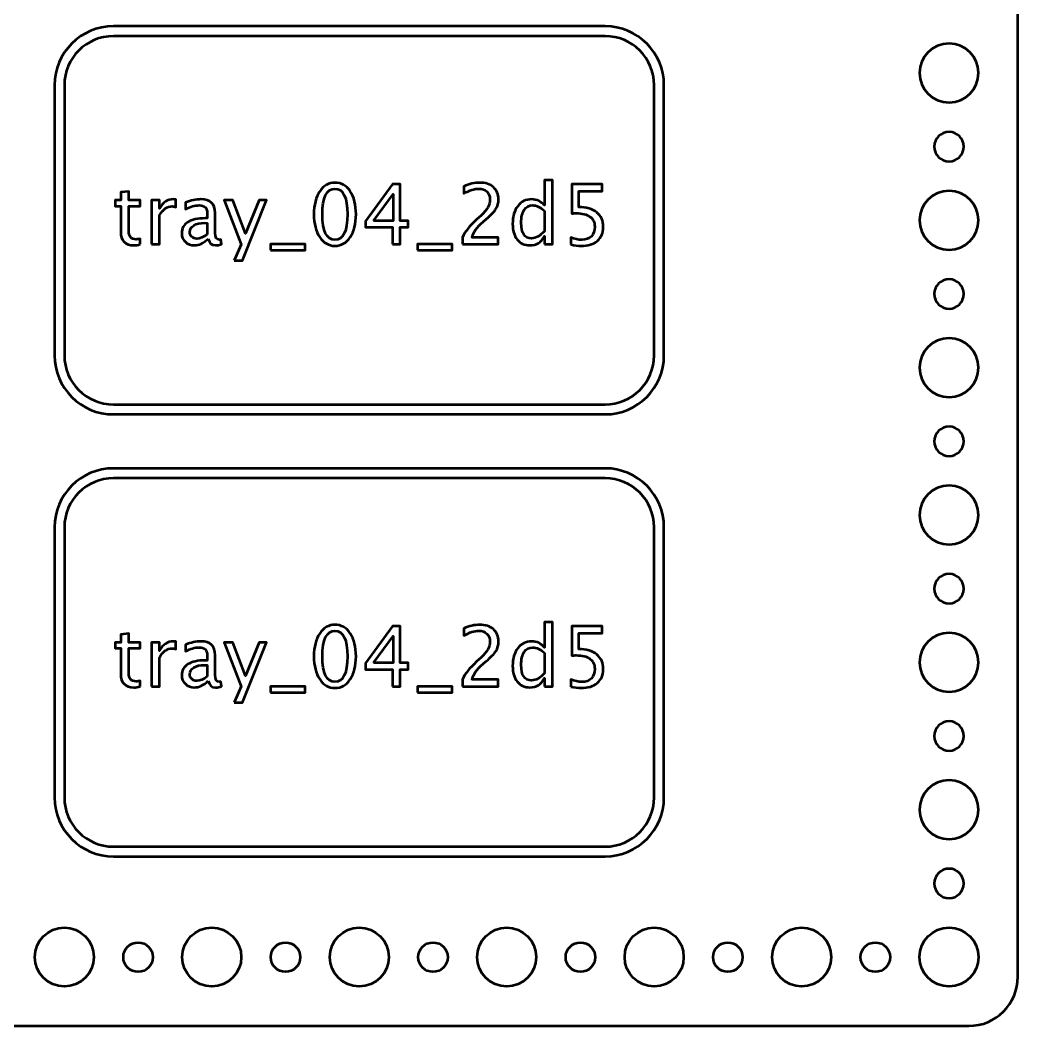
# Model space of a CAD drawing. Header units: centimetres. Extents: x -10.4 to 10.4, y -14.9 to 14.9.
# Drawn here: x 0.3 to 10.45, y -14.95 to -4.71 of the extents above; entities that cross this region are included whole.
import ezdxf

# ---------------------------------------------------------------- set-up
doc = ezdxf.new("R2010")
doc.units = ezdxf.units.CM
doc.header["$MEASUREMENT"] = 0
doc.layers.add('Layer 1', color=7, linetype='Continuous')

msp = doc.modelspace()

# ---------------------------------------------------------------- linework, layer by layer
at = {"layer": 'Layer 1', "lineweight": 53}
for centre, major_axis in [((0.75, -14.25), (0, 0.3)), ((2.25, -14.25), (0, 0.3)), ((3.75, -14.25), (0, 0.3)), ((5.25, -14.25), (0, 0.3)), ((6.75, -14.25), (0, 0.3)), ((8.25, -14.25), (0, 0.3)), ((9.75, -14.25), (0, 0.3)), ((1.5, -14.25), (0, 0.15)), ((3, -14.25), (0, 0.15)), ((4.5, -14.25), (0, 0.15)), ((6, -14.25), (0, 0.15)), ((7.5, -14.25), (0, 0.15)), ((9, -14.25), (0, 0.15))]:
    msp.add_ellipse(centre, major_axis=major_axis, ratio=1, dxfattribs=at)
for points, knots in [([(-10.45, -14.45), (-10.45, -14.45), (-10.45, 14.45), (-10.45, 14.45), (-10.45, 14.45), (-10.45, 14.72614), (-10.22614, 14.95), (-9.95, 14.95), (-9.95, 14.95), (-9.95, 14.95), (9.95, 14.95), (9.95, 14.95), (9.95, 14.95), (10.22614, 14.95), (10.45, 14.72614), (10.45, 14.45), (10.45, 14.45), (10.45, 14.45), (10.45, -14.45), (10.45, -14.45), (10.45, -14.45), (10.45, -14.72614), (10.22614, -14.95), (9.95, -14.95), (9.95, -14.95), (9.95, -14.95), (-9.95, -14.95), (-9.95, -14.95), (-9.95, -14.95), (-10.22614, -14.95), (-10.45, -14.72614), (-10.45, -14.45)], [0, 0, 0, 0, 0.11111111, 0.11111111, 0.11111111, 0.11111111, 0.22222222, 0.22222222, 0.22222222, 0.22222222, 0.33333333, 0.33333333, 0.33333333, 0.33333333, 0.44444444, 0.44444444, 0.44444444, 0.44444444, 0.55555556, 0.55555556, 0.55555556, 0.55555556, 0.66666667, 0.66666667, 0.66666667, 0.66666667, 0.77777778, 0.77777778, 0.77777778, 0.77777778, 1, 1, 1, 1]), ([(0.65, -8.125), (0.65, -8.125), (0.65, -5.375), (0.65, -5.375), (0.65, -5.375), (0.65, -5.04363), (0.91863, -4.775), (1.25, -4.775), (1.25, -4.775), (1.25, -4.775), (6.25, -4.775), (6.25, -4.775), (6.25, -4.775), (6.58137, -4.775), (6.85, -5.04363), (6.85, -5.375), (6.85, -5.375), (6.85, -5.375), (6.85, -8.125), (6.85, -8.125), (6.85, -8.125), (6.85, -8.45637), (6.58137, -8.725), (6.25, -8.725), (6.25, -8.725), (6.25, -8.725), (1.25, -8.725), (1.25, -8.725), (1.25, -8.725), (0.91863, -8.725), (0.65, -8.45637), (0.65, -8.125)], [0, 0, 0, 0, 0.11111111, 0.11111111, 0.11111111, 0.11111111, 0.22222222, 0.22222222, 0.22222222, 0.22222222, 0.33333333, 0.33333333, 0.33333333, 0.33333333, 0.44444444, 0.44444444, 0.44444444, 0.44444444, 0.55555556, 0.55555556, 0.55555556, 0.55555556, 0.66666667, 0.66666667, 0.66666667, 0.66666667, 0.77777778, 0.77777778, 0.77777778, 0.77777778, 1, 1, 1, 1]), ([(9.45, -5.25), (9.45, -5.08432), (9.58432, -4.95), (9.75, -4.95), (9.75, -4.95), (9.91568, -4.95), (10.05, -5.08432), (10.05, -5.25), (10.05, -5.25), (10.05, -5.41568), (9.91568, -5.55), (9.75, -5.55), (9.75, -5.55), (9.58432, -5.55), (9.45, -5.41568), (9.45, -5.25)], [0, 0, 0, 0, 0.2, 0.2, 0.2, 0.2, 0.4, 0.4, 0.4, 0.4, 0.6, 0.6, 0.6, 0.6, 1, 1, 1, 1]), ([(9.6, -6), (9.6, -5.91716), (9.66716, -5.85), (9.75, -5.85), (9.75, -5.85), (9.83284, -5.85), (9.9, -5.91716), (9.9, -6), (9.9, -6), (9.9, -6.08284), (9.83284, -6.15), (9.75, -6.15), (9.75, -6.15), (9.66716, -6.15), (9.6, -6.08284), (9.6, -6)], [0, 0, 0, 0, 0.2, 0.2, 0.2, 0.2, 0.4, 0.4, 0.4, 0.4, 0.6, 0.6, 0.6, 0.6, 1, 1, 1, 1]), ([(9.45, -6.75), (9.45, -6.58432), (9.58432, -6.45), (9.75, -6.45), (9.75, -6.45), (9.91568, -6.45), (10.05, -6.58432), (10.05, -6.75), (10.05, -6.75), (10.05, -6.91568), (9.91568, -7.05), (9.75, -7.05), (9.75, -7.05), (9.58432, -7.05), (9.45, -6.91568), (9.45, -6.75)], [0, 0, 0, 0, 0.2, 0.2, 0.2, 0.2, 0.4, 0.4, 0.4, 0.4, 0.6, 0.6, 0.6, 0.6, 1, 1, 1, 1]), ([(9.6, -7.5), (9.6, -7.41716), (9.66716, -7.35), (9.75, -7.35), (9.75, -7.35), (9.83284, -7.35), (9.9, -7.41716), (9.9, -7.5), (9.9, -7.5), (9.9, -7.58284), (9.83284, -7.65), (9.75, -7.65), (9.75, -7.65), (9.66716, -7.65), (9.6, -7.58284), (9.6, -7.5)], [0, 0, 0, 0, 0.2, 0.2, 0.2, 0.2, 0.4, 0.4, 0.4, 0.4, 0.6, 0.6, 0.6, 0.6, 1, 1, 1, 1]), ([(9.45, -8.25), (9.45, -8.08432), (9.58432, -7.95), (9.75, -7.95), (9.75, -7.95), (9.91568, -7.95), (10.05, -8.08432), (10.05, -8.25), (10.05, -8.25), (10.05, -8.41568), (9.91568, -8.55), (9.75, -8.55), (9.75, -8.55), (9.58432, -8.55), (9.45, -8.41568), (9.45, -8.25)], [0, 0, 0, 0, 0.2, 0.2, 0.2, 0.2, 0.4, 0.4, 0.4, 0.4, 0.6, 0.6, 0.6, 0.6, 1, 1, 1, 1]), ([(9.6, -9), (9.6, -8.91716), (9.66716, -8.85), (9.75, -8.85), (9.75, -8.85), (9.83284, -8.85), (9.9, -8.91716), (9.9, -9), (9.9, -9), (9.9, -9.08284), (9.83284, -9.15), (9.75, -9.15), (9.75, -9.15), (9.66716, -9.15), (9.6, -9.08284), (9.6, -9)], [0, 0, 0, 0, 0.2, 0.2, 0.2, 0.2, 0.4, 0.4, 0.4, 0.4, 0.6, 0.6, 0.6, 0.6, 1, 1, 1, 1]), ([(0.65, -12.625), (0.65, -12.625), (0.65, -9.875), (0.65, -9.875), (0.65, -9.875), (0.65, -9.54363), (0.91863, -9.275), (1.25, -9.275), (1.25, -9.275), (1.25, -9.275), (6.25, -9.275), (6.25, -9.275), (6.25, -9.275), (6.58137, -9.275), (6.85, -9.54363), (6.85, -9.875), (6.85, -9.875), (6.85, -9.875), (6.85, -12.625), (6.85, -12.625), (6.85, -12.625), (6.85, -12.95637), (6.58137, -13.225), (6.25, -13.225), (6.25, -13.225), (6.25, -13.225), (1.25, -13.225), (1.25, -13.225), (1.25, -13.225), (0.91863, -13.225), (0.65, -12.95637), (0.65, -12.625)], [0, 0, 0, 0, 0.11111111, 0.11111111, 0.11111111, 0.11111111, 0.22222222, 0.22222222, 0.22222222, 0.22222222, 0.33333333, 0.33333333, 0.33333333, 0.33333333, 0.44444444, 0.44444444, 0.44444444, 0.44444444, 0.55555556, 0.55555556, 0.55555556, 0.55555556, 0.66666667, 0.66666667, 0.66666667, 0.66666667, 0.77777778, 0.77777778, 0.77777778, 0.77777778, 1, 1, 1, 1]), ([(9.45, -9.75), (9.45, -9.58432), (9.58432, -9.45), (9.75, -9.45), (9.75, -9.45), (9.91568, -9.45), (10.05, -9.58432), (10.05, -9.75), (10.05, -9.75), (10.05, -9.91568), (9.91568, -10.05), (9.75, -10.05), (9.75, -10.05), (9.58432, -10.05), (9.45, -9.91568), (9.45, -9.75)], [0, 0, 0, 0, 0.2, 0.2, 0.2, 0.2, 0.4, 0.4, 0.4, 0.4, 0.6, 0.6, 0.6, 0.6, 1, 1, 1, 1]), ([(9.6, -10.5), (9.6, -10.41716), (9.66716, -10.35), (9.75, -10.35), (9.75, -10.35), (9.83284, -10.35), (9.9, -10.41716), (9.9, -10.5), (9.9, -10.5), (9.9, -10.58284), (9.83284, -10.65), (9.75, -10.65), (9.75, -10.65), (9.66716, -10.65), (9.6, -10.58284), (9.6, -10.5)], [0, 0, 0, 0, 0.2, 0.2, 0.2, 0.2, 0.4, 0.4, 0.4, 0.4, 0.6, 0.6, 0.6, 0.6, 1, 1, 1, 1]), ([(9.45, -11.25), (9.45, -11.08432), (9.58432, -10.95), (9.75, -10.95), (9.75, -10.95), (9.91568, -10.95), (10.05, -11.08432), (10.05, -11.25), (10.05, -11.25), (10.05, -11.41568), (9.91568, -11.55), (9.75, -11.55), (9.75, -11.55), (9.58432, -11.55), (9.45, -11.41568), (9.45, -11.25)], [0, 0, 0, 0, 0.2, 0.2, 0.2, 0.2, 0.4, 0.4, 0.4, 0.4, 0.6, 0.6, 0.6, 0.6, 1, 1, 1, 1]), ([(9.6, -12), (9.6, -11.91716), (9.66716, -11.85), (9.75, -11.85), (9.75, -11.85), (9.83284, -11.85), (9.9, -11.91716), (9.9, -12), (9.9, -12), (9.9, -12.08284), (9.83284, -12.15), (9.75, -12.15), (9.75, -12.15), (9.66716, -12.15), (9.6, -12.08284), (9.6, -12)], [0, 0, 0, 0, 0.2, 0.2, 0.2, 0.2, 0.4, 0.4, 0.4, 0.4, 0.6, 0.6, 0.6, 0.6, 1, 1, 1, 1]), ([(9.45, -12.75), (9.45, -12.58432), (9.58432, -12.45), (9.75, -12.45), (9.75, -12.45), (9.91568, -12.45), (10.05, -12.58432), (10.05, -12.75), (10.05, -12.75), (10.05, -12.91568), (9.91568, -13.05), (9.75, -13.05), (9.75, -13.05), (9.58432, -13.05), (9.45, -12.91568), (9.45, -12.75)], [0, 0, 0, 0, 0.2, 0.2, 0.2, 0.2, 0.4, 0.4, 0.4, 0.4, 0.6, 0.6, 0.6, 0.6, 1, 1, 1, 1]), ([(9.6, -13.5), (9.6, -13.41716), (9.66716, -13.35), (9.75, -13.35), (9.75, -13.35), (9.83284, -13.35), (9.9, -13.41716), (9.9, -13.5), (9.9, -13.5), (9.9, -13.58284), (9.83284, -13.65), (9.75, -13.65), (9.75, -13.65), (9.66716, -13.65), (9.6, -13.58284), (9.6, -13.5)], [0, 0, 0, 0, 0.2, 0.2, 0.2, 0.2, 0.4, 0.4, 0.4, 0.4, 0.6, 0.6, 0.6, 0.6, 1, 1, 1, 1])]:
    msp.add_open_spline(points, degree=3, knots=knots, dxfattribs=at)
at = {"layer": 'Layer 1', "color": 4, "lineweight": 53}
for points, knots in [([(0.75, -8.125), (0.75, -8.125), (0.75, -5.375), (0.75, -5.375), (0.75, -5.375), (0.75, -5.09886), (0.97386, -4.875), (1.25, -4.875), (1.25, -4.875), (1.25, -4.875), (6.25, -4.875), (6.25, -4.875), (6.25, -4.875), (6.52614, -4.875), (6.75, -5.09886), (6.75, -5.375), (6.75, -5.375), (6.75, -5.375), (6.75, -8.125), (6.75, -8.125), (6.75, -8.125), (6.75, -8.40114), (6.52614, -8.625), (6.25, -8.625), (6.25, -8.625), (6.25, -8.625), (1.25, -8.625), (1.25, -8.625), (1.25, -8.625), (0.97386, -8.625), (0.75, -8.40114), (0.75, -8.125)], [0, 0, 0, 0, 0.11111111, 0.11111111, 0.11111111, 0.11111111, 0.22222222, 0.22222222, 0.22222222, 0.22222222, 0.33333333, 0.33333333, 0.33333333, 0.33333333, 0.44444444, 0.44444444, 0.44444444, 0.44444444, 0.55555556, 0.55555556, 0.55555556, 0.55555556, 0.66666667, 0.66666667, 0.66666667, 0.66666667, 0.77777778, 0.77777778, 0.77777778, 0.77777778, 1, 1, 1, 1]), ([(0.75, -8.125), (0.75, -8.125), (0.75, -5.375), (0.75, -5.375), (0.75, -5.375), (0.75, -5.09886), (0.97386, -4.875), (1.25, -4.875), (1.25, -4.875), (1.25, -4.875), (6.25, -4.875), (6.25, -4.875), (6.25, -4.875), (6.52614, -4.875), (6.75, -5.09886), (6.75, -5.375), (6.75, -5.375), (6.75, -5.375), (6.75, -8.125), (6.75, -8.125), (6.75, -8.125), (6.75, -8.40114), (6.52614, -8.625), (6.25, -8.625), (6.25, -8.625), (6.25, -8.625), (1.25, -8.625), (1.25, -8.625), (1.25, -8.625), (0.97386, -8.625), (0.75, -8.40114), (0.75, -8.125)], [0, 0, 0, 0, 0.11111111, 0.11111111, 0.11111111, 0.11111111, 0.22222222, 0.22222222, 0.22222222, 0.22222222, 0.33333333, 0.33333333, 0.33333333, 0.33333333, 0.44444444, 0.44444444, 0.44444444, 0.44444444, 0.55555556, 0.55555556, 0.55555556, 0.55555556, 0.66666667, 0.66666667, 0.66666667, 0.66666667, 0.77777778, 0.77777778, 0.77777778, 0.77777778, 1, 1, 1, 1]), ([(5.63462, -6.99469), (5.63462, -6.99469), (5.63462, -6.91045), (5.63462, -6.91045), (5.63462, -6.91045), (5.60146, -6.97338), (5.55151, -7.00485), (5.48476, -7.00485), (5.48476, -7.00485), (5.43058, -7.00485), (5.38796, -6.98524), (5.35692, -6.94587), (5.35692, -6.94587), (5.32587, -6.9065), (5.31035, -6.85273), (5.31035, -6.78457), (5.31035, -6.78457), (5.31035, -6.71007), (5.32799, -6.6501), (5.36313, -6.60466), (5.36313, -6.60466), (5.3984, -6.55936), (5.44469, -6.53664), (5.50212, -6.53664), (5.50212, -6.53664), (5.55532, -6.53664), (5.59963, -6.55696), (5.63462, -6.59774), (5.63462, -6.59774), (5.63462, -6.59774), (5.63462, -6.34191), (5.63462, -6.34191), (5.63462, -6.34191), (5.63462, -6.34191), (5.71591, -6.34191), (5.71591, -6.34191), (5.71591, -6.34191), (5.71591, -6.34191), (5.71591, -6.99469), (5.71591, -6.99469), (5.71591, -6.99469), (5.71591, -6.99469), (5.63462, -6.99469), (5.63462, -6.99469)], [0, 0, 0, 0, 0.08333333, 0.08333333, 0.08333333, 0.08333333, 0.16666667, 0.16666667, 0.16666667, 0.16666667, 0.25, 0.25, 0.25, 0.25, 0.33333333, 0.33333333, 0.33333333, 0.33333333, 0.41666667, 0.41666667, 0.41666667, 0.41666667, 0.5, 0.5, 0.5, 0.5, 0.58333333, 0.58333333, 0.58333333, 0.58333333, 0.66666667, 0.66666667, 0.66666667, 0.66666667, 0.75, 0.75, 0.75, 0.75, 0.83333333, 0.83333333, 0.83333333, 0.83333333, 1, 1, 1, 1]), ([(3.5027, -7.00993), (3.43849, -7.00993), (3.3867, -6.98044), (3.34747, -6.92159), (3.34747, -6.92159), (3.3081, -6.86275), (3.28849, -6.78514), (3.28849, -6.68862), (3.28849, -6.68862), (3.28849, -6.5921), (3.3081, -6.51449), (3.34747, -6.45564), (3.34747, -6.45564), (3.3867, -6.3968), (3.43849, -6.36731), (3.5027, -6.36731), (3.5027, -6.36731), (3.56719, -6.36731), (3.61897, -6.39666), (3.6582, -6.45536), (3.6582, -6.45536), (3.69729, -6.51406), (3.71691, -6.59182), (3.71691, -6.68862), (3.71691, -6.68862), (3.71691, -6.78514), (3.69729, -6.86275), (3.6582, -6.92159), (3.6582, -6.92159), (3.61897, -6.98044), (3.56719, -7.00993), (3.5027, -7.00993)], [0, 0, 0, 0, 0.11111111, 0.11111111, 0.11111111, 0.11111111, 0.22222222, 0.22222222, 0.22222222, 0.22222222, 0.33333333, 0.33333333, 0.33333333, 0.33333333, 0.44444444, 0.44444444, 0.44444444, 0.44444444, 0.55555556, 0.55555556, 0.55555556, 0.55555556, 0.66666667, 0.66666667, 0.66666667, 0.66666667, 0.77777778, 0.77777778, 0.77777778, 0.77777778, 1, 1, 1, 1]), ([(3.50256, -6.94897), (3.58736, -6.94897), (3.6297, -6.86219), (3.6297, -6.68862), (3.6297, -6.68862), (3.6297, -6.51505), (3.58736, -6.42827), (3.50256, -6.42827), (3.50256, -6.42827), (3.41803, -6.42827), (3.3757, -6.51505), (3.3757, -6.68862), (3.3757, -6.68862), (3.3757, -6.86219), (3.41803, -6.94897), (3.50256, -6.94897)], [0, 0, 0, 0, 0.2, 0.2, 0.2, 0.2, 0.4, 0.4, 0.4, 0.4, 0.6, 0.6, 0.6, 0.6, 1, 1, 1, 1]), ([(4.08972, -6.99469), (4.08972, -6.99469), (4.08972, -6.82112), (4.08972, -6.82112), (4.08972, -6.82112), (4.08972, -6.82112), (3.81371, -6.82112), (3.81371, -6.82112), (3.81371, -6.82112), (3.81371, -6.82112), (3.81371, -6.75932), (3.81371, -6.75932), (3.81371, -6.75932), (3.81371, -6.75932), (4.08972, -6.38255), (4.08972, -6.38255), (4.08972, -6.38255), (4.08972, -6.38255), (4.16592, -6.38255), (4.16592, -6.38255), (4.16592, -6.38255), (4.16592, -6.38255), (4.16592, -6.75424), (4.16592, -6.75424), (4.16592, -6.75424), (4.16592, -6.75424), (4.24805, -6.75424), (4.24805, -6.75424), (4.24805, -6.75424), (4.24805, -6.75424), (4.24805, -6.82112), (4.24805, -6.82112), (4.24805, -6.82112), (4.24805, -6.82112), (4.16592, -6.82112), (4.16592, -6.82112), (4.16592, -6.82112), (4.16592, -6.82112), (4.16592, -6.99469), (4.16592, -6.99469), (4.16592, -6.99469), (4.16592, -6.99469), (4.08972, -6.99469), (4.08972, -6.99469)], [0, 0, 0, 0, 0.08333333, 0.08333333, 0.08333333, 0.08333333, 0.16666667, 0.16666667, 0.16666667, 0.16666667, 0.25, 0.25, 0.25, 0.25, 0.33333333, 0.33333333, 0.33333333, 0.33333333, 0.41666667, 0.41666667, 0.41666667, 0.41666667, 0.5, 0.5, 0.5, 0.5, 0.58333333, 0.58333333, 0.58333333, 0.58333333, 0.66666667, 0.66666667, 0.66666667, 0.66666667, 0.75, 0.75, 0.75, 0.75, 0.83333333, 0.83333333, 0.83333333, 0.83333333, 1, 1, 1, 1]), ([(4.79952, -6.99469), (4.79952, -6.99469), (4.79952, -6.92357), (4.79952, -6.92357), (4.79952, -6.92357), (4.82323, -6.86811), (4.87107, -6.80758), (4.94318, -6.74224), (4.94318, -6.74224), (4.94318, -6.74224), (4.98974, -6.70047), (4.98974, -6.70047), (4.98974, -6.70047), (5.04971, -6.646), (5.07977, -6.5921), (5.07977, -6.53848), (5.07977, -6.53848), (5.07977, -6.50419), (5.06947, -6.47737), (5.04901, -6.45776), (5.04901, -6.45776), (5.02855, -6.43815), (5.00018, -6.42827), (4.9642, -6.42827), (4.9642, -6.42827), (4.92215, -6.42827), (4.87234, -6.44435), (4.81476, -6.47653), (4.81476, -6.47653), (4.81476, -6.47653), (4.81476, -6.40541), (4.81476, -6.40541), (4.81476, -6.40541), (4.86909, -6.38001), (4.92314, -6.36731), (4.97704, -6.36731), (4.97704, -6.36731), (5.03433, -6.36731), (5.08034, -6.38269), (5.11505, -6.41359), (5.11505, -6.41359), (5.14962, -6.4445), (5.16698, -6.48542), (5.16698, -6.5365), (5.16698, -6.5365), (5.16698, -6.57319), (5.15823, -6.60579), (5.14073, -6.63415), (5.14073, -6.63415), (5.12309, -6.66265), (5.0905, -6.69709), (5.04266, -6.73773), (5.04266, -6.73773), (5.04266, -6.73773), (5.01119, -6.76454), (5.01119, -6.76454), (5.01119, -6.76454), (4.94572, -6.81999), (4.9079, -6.87305), (4.89774, -6.92357), (4.89774, -6.92357), (4.89774, -6.92357), (5.16444, -6.92357), (5.16444, -6.92357), (5.16444, -6.92357), (5.16444, -6.92357), (5.16444, -6.99469), (5.16444, -6.99469), (5.16444, -6.99469), (5.16444, -6.99469), (4.79952, -6.99469), (4.79952, -6.99469)], [0, 0, 0, 0, 0.05263158, 0.05263158, 0.05263158, 0.05263158, 0.10526316, 0.10526316, 0.10526316, 0.10526316, 0.15789474, 0.15789474, 0.15789474, 0.15789474, 0.21052632, 0.21052632, 0.21052632, 0.21052632, 0.26315789, 0.26315789, 0.26315789, 0.26315789, 0.31578947, 0.31578947, 0.31578947, 0.31578947, 0.36842105, 0.36842105, 0.36842105, 0.36842105, 0.42105263, 0.42105263, 0.42105263, 0.42105263, 0.47368421, 0.47368421, 0.47368421, 0.47368421, 0.52631579, 0.52631579, 0.52631579, 0.52631579, 0.57894737, 0.57894737, 0.57894737, 0.57894737, 0.63157895, 0.63157895, 0.63157895, 0.63157895, 0.68421053, 0.68421053, 0.68421053, 0.68421053, 0.73684211, 0.73684211, 0.73684211, 0.73684211, 0.78947368, 0.78947368, 0.78947368, 0.78947368, 0.84210526, 0.84210526, 0.84210526, 0.84210526, 0.89473684, 0.89473684, 0.89473684, 0.89473684, 1, 1, 1, 1]), ([(5.90076, -6.99723), (5.90076, -6.99723), (5.90076, -6.92442), (5.90076, -6.92442), (5.90076, -6.92442), (5.94126, -6.94079), (5.97965, -6.94897), (6.01633, -6.94897), (6.01633, -6.94897), (6.05641, -6.94897), (6.08802, -6.93712), (6.11102, -6.91341), (6.11102, -6.91341), (6.13402, -6.8897), (6.14545, -6.85711), (6.14545, -6.81562), (6.14545, -6.81562), (6.14545, -6.77103), (6.12922, -6.73688), (6.09677, -6.71331), (6.09677, -6.71331), (6.06431, -6.68975), (6.01732, -6.67804), (5.95594, -6.67804), (5.95594, -6.67804), (5.94169, -6.67804), (5.92659, -6.67902), (5.91092, -6.681), (5.91092, -6.681), (5.91092, -6.681), (5.91092, -6.38255), (5.91092, -6.38255), (5.91092, -6.38255), (5.91092, -6.38255), (6.22081, -6.38255), (6.22081, -6.38255), (6.22081, -6.38255), (6.22081, -6.38255), (6.22081, -6.45367), (6.22081, -6.45367), (6.22081, -6.45367), (6.22081, -6.45367), (5.98204, -6.45367), (5.98204, -6.45367), (5.98204, -6.45367), (5.98204, -6.45367), (5.98204, -6.61538), (5.98204, -6.61538), (5.98204, -6.61538), (6.06078, -6.61538), (6.12217, -6.63344), (6.16634, -6.66957), (6.16634, -6.66957), (6.2105, -6.70555), (6.23266, -6.75551), (6.23266, -6.81943), (6.23266, -6.81943), (6.23266, -6.87898), (6.21262, -6.92555), (6.17254, -6.95927), (6.17254, -6.95927), (6.13247, -6.993), (6.07715, -7.00993), (6.0066, -7.00993), (6.0066, -7.00993), (5.97513, -7.00993), (5.93985, -7.0057), (5.90076, -6.99723)], [0, 0, 0, 0, 0.05555556, 0.05555556, 0.05555556, 0.05555556, 0.11111111, 0.11111111, 0.11111111, 0.11111111, 0.16666667, 0.16666667, 0.16666667, 0.16666667, 0.22222222, 0.22222222, 0.22222222, 0.22222222, 0.27777778, 0.27777778, 0.27777778, 0.27777778, 0.33333333, 0.33333333, 0.33333333, 0.33333333, 0.38888889, 0.38888889, 0.38888889, 0.38888889, 0.44444444, 0.44444444, 0.44444444, 0.44444444, 0.5, 0.5, 0.5, 0.5, 0.55555556, 0.55555556, 0.55555556, 0.55555556, 0.61111111, 0.61111111, 0.61111111, 0.61111111, 0.66666667, 0.66666667, 0.66666667, 0.66666667, 0.72222222, 0.72222222, 0.72222222, 0.72222222, 0.77777778, 0.77777778, 0.77777778, 0.77777778, 0.83333333, 0.83333333, 0.83333333, 0.83333333, 0.88888889, 0.88888889, 0.88888889, 0.88888889, 1, 1, 1, 1]), ([(1.52078, -6.99455), (1.49566, -7.00146), (1.47379, -7.00485), (1.45531, -7.00485), (1.45531, -7.00485), (1.41382, -7.00485), (1.3815, -6.993), (1.35836, -6.96929), (1.35836, -6.96929), (1.33508, -6.94558), (1.32351, -6.9127), (1.32351, -6.87051), (1.32351, -6.87051), (1.32351, -6.87051), (1.32351, -6.60692), (1.32351, -6.60692), (1.32351, -6.60692), (1.32351, -6.60692), (1.26734, -6.60692), (1.26734, -6.60692), (1.26734, -6.60692), (1.26734, -6.60692), (1.26734, -6.54595), (1.26734, -6.54595), (1.26734, -6.54595), (1.26734, -6.54595), (1.32351, -6.54595), (1.32351, -6.54595), (1.32351, -6.54595), (1.32351, -6.54595), (1.32351, -6.46482), (1.32351, -6.46482), (1.32351, -6.46482), (1.32351, -6.46482), (1.40479, -6.45705), (1.40479, -6.45705), (1.40479, -6.45705), (1.40479, -6.45705), (1.40479, -6.54595), (1.40479, -6.54595), (1.40479, -6.54595), (1.40479, -6.54595), (1.52247, -6.54595), (1.52247, -6.54595), (1.52247, -6.54595), (1.52247, -6.54595), (1.52247, -6.60692), (1.52247, -6.60692), (1.52247, -6.60692), (1.52247, -6.60692), (1.40479, -6.60692), (1.40479, -6.60692), (1.40479, -6.60692), (1.40479, -6.60692), (1.40479, -6.85584), (1.40479, -6.85584), (1.40479, -6.85584), (1.40479, -6.91454), (1.43033, -6.94389), (1.48127, -6.94389), (1.48127, -6.94389), (1.49214, -6.94389), (1.50526, -6.94206), (1.52078, -6.93853), (1.52078, -6.93853), (1.52078, -6.93853), (1.52078, -6.99455), (1.52078, -6.99455)], [0, 0, 0, 0, 0.05555556, 0.05555556, 0.05555556, 0.05555556, 0.11111111, 0.11111111, 0.11111111, 0.11111111, 0.16666667, 0.16666667, 0.16666667, 0.16666667, 0.22222222, 0.22222222, 0.22222222, 0.22222222, 0.27777778, 0.27777778, 0.27777778, 0.27777778, 0.33333333, 0.33333333, 0.33333333, 0.33333333, 0.38888889, 0.38888889, 0.38888889, 0.38888889, 0.44444444, 0.44444444, 0.44444444, 0.44444444, 0.5, 0.5, 0.5, 0.5, 0.55555556, 0.55555556, 0.55555556, 0.55555556, 0.61111111, 0.61111111, 0.61111111, 0.61111111, 0.66666667, 0.66666667, 0.66666667, 0.66666667, 0.72222222, 0.72222222, 0.72222222, 0.72222222, 0.77777778, 0.77777778, 0.77777778, 0.77777778, 0.83333333, 0.83333333, 0.83333333, 0.83333333, 0.88888889, 0.88888889, 0.88888889, 0.88888889, 1, 1, 1, 1]), ([(1.63677, -6.99469), (1.63677, -6.99469), (1.63677, -6.54595), (1.63677, -6.54595), (1.63677, -6.54595), (1.63677, -6.54595), (1.71805, -6.54595), (1.71805, -6.54595), (1.71805, -6.54595), (1.71805, -6.54595), (1.71805, -6.63076), (1.71805, -6.63076), (1.71805, -6.63076), (1.75037, -6.56797), (1.79721, -6.53664), (1.85874, -6.53664), (1.85874, -6.53664), (1.86706, -6.53664), (1.87581, -6.53735), (1.88484, -6.53876), (1.88484, -6.53876), (1.88484, -6.53876), (1.88484, -6.61482), (1.88484, -6.61482), (1.88484, -6.61482), (1.87073, -6.61016), (1.85832, -6.60776), (1.84759, -6.60776), (1.84759, -6.60776), (1.79594, -6.60776), (1.75276, -6.63824), (1.71805, -6.69934), (1.71805, -6.69934), (1.71805, -6.69934), (1.71805, -6.99469), (1.71805, -6.99469), (1.71805, -6.99469), (1.71805, -6.99469), (1.63677, -6.99469), (1.63677, -6.99469)], [0, 0, 0, 0, 0.09090909, 0.09090909, 0.09090909, 0.09090909, 0.18181818, 0.18181818, 0.18181818, 0.18181818, 0.27272727, 0.27272727, 0.27272727, 0.27272727, 0.36363636, 0.36363636, 0.36363636, 0.36363636, 0.45454545, 0.45454545, 0.45454545, 0.45454545, 0.54545455, 0.54545455, 0.54545455, 0.54545455, 0.63636364, 0.63636364, 0.63636364, 0.63636364, 0.72727273, 0.72727273, 0.72727273, 0.72727273, 0.81818182, 0.81818182, 0.81818182, 0.81818182, 1, 1, 1, 1]), ([(2.21448, -6.93754), (2.16566, -6.98241), (2.11867, -7.00485), (2.07351, -7.00485), (2.07351, -7.00485), (2.0364, -7.00485), (2.0055, -6.99328), (1.98108, -6.97), (1.98108, -6.97), (1.95653, -6.94671), (1.94425, -6.91736), (1.94425, -6.88194), (1.94425, -6.88194), (1.94425, -6.83298), (1.96486, -6.7953), (2.00606, -6.76905), (2.00606, -6.76905), (2.04727, -6.74281), (2.10639, -6.72968), (2.18344, -6.72968), (2.18344, -6.72968), (2.18344, -6.72968), (2.20249, -6.72968), (2.20249, -6.72968), (2.20249, -6.72968), (2.20249, -6.72968), (2.20249, -6.67564), (2.20249, -6.67564), (2.20249, -6.67564), (2.20249, -6.62357), (2.17539, -6.5976), (2.12107, -6.5976), (2.12107, -6.5976), (2.07902, -6.5976), (2.03301, -6.61087), (1.9832, -6.6374), (1.9832, -6.6374), (1.9832, -6.6374), (1.9832, -6.57051), (1.9832, -6.57051), (1.9832, -6.57051), (2.03795, -6.54793), (2.0896, -6.53664), (2.138, -6.53664), (2.138, -6.53664), (2.18781, -6.53664), (2.22464, -6.54793), (2.24821, -6.57065), (2.24821, -6.57065), (2.27191, -6.59337), (2.28377, -6.62836), (2.28377, -6.67564), (2.28377, -6.67564), (2.28377, -6.67564), (2.28377, -6.87841), (2.28377, -6.87841), (2.28377, -6.87841), (2.28377, -6.92484), (2.29802, -6.94812), (2.32667, -6.94812), (2.32667, -6.94812), (2.33019, -6.94812), (2.33542, -6.94756), (2.34233, -6.94643), (2.34233, -6.94643), (2.34233, -6.94643), (2.34812, -6.99159), (2.34812, -6.99159), (2.34812, -6.99159), (2.32963, -7.00048), (2.30931, -7.00485), (2.28701, -7.00485), (2.28701, -7.00485), (2.24905, -7.00485), (2.22492, -6.98241), (2.21448, -6.93754)], [0, 0, 0, 0, 0.05, 0.05, 0.05, 0.05, 0.1, 0.1, 0.1, 0.1, 0.15, 0.15, 0.15, 0.15, 0.2, 0.2, 0.2, 0.2, 0.25, 0.25, 0.25, 0.25, 0.3, 0.3, 0.3, 0.3, 0.35, 0.35, 0.35, 0.35, 0.4, 0.4, 0.4, 0.4, 0.45, 0.45, 0.45, 0.45, 0.5, 0.5, 0.5, 0.5, 0.55, 0.55, 0.55, 0.55, 0.6, 0.6, 0.6, 0.6, 0.65, 0.65, 0.65, 0.65, 0.7, 0.7, 0.7, 0.7, 0.75, 0.75, 0.75, 0.75, 0.8, 0.8, 0.8, 0.8, 0.85, 0.85, 0.85, 0.85, 0.9, 0.9, 0.9, 0.9, 1, 1, 1, 1]), ([(2.47723, -7.1581), (2.47723, -7.1581), (2.55004, -6.99525), (2.55004, -6.99525), (2.55004, -6.99525), (2.55004, -6.99525), (2.37619, -6.54595), (2.37619, -6.54595), (2.37619, -6.54595), (2.37619, -6.54595), (2.4634, -6.54595), (2.4634, -6.54595), (2.4634, -6.54595), (2.4634, -6.54595), (2.59266, -6.88575), (2.59266, -6.88575), (2.59266, -6.88575), (2.59266, -6.88575), (2.73052, -6.54595), (2.73052, -6.54595), (2.73052, -6.54595), (2.73052, -6.54595), (2.80715, -6.54595), (2.80715, -6.54595), (2.80715, -6.54595), (2.80715, -6.54595), (2.5619, -7.1581), (2.5619, -7.1581), (2.5619, -7.1581), (2.5619, -7.1581), (2.47723, -7.1581), (2.47723, -7.1581)], [0, 0, 0, 0, 0.11111111, 0.11111111, 0.11111111, 0.11111111, 0.22222222, 0.22222222, 0.22222222, 0.22222222, 0.33333333, 0.33333333, 0.33333333, 0.33333333, 0.44444444, 0.44444444, 0.44444444, 0.44444444, 0.55555556, 0.55555556, 0.55555556, 0.55555556, 0.66666667, 0.66666667, 0.66666667, 0.66666667, 0.77777778, 0.77777778, 0.77777778, 0.77777778, 1, 1, 1, 1]), ([(3.894, -6.75424), (3.894, -6.75424), (4.0948, -6.75424), (4.0948, -6.75424), (4.0948, -6.75424), (4.0948, -6.75424), (4.0948, -6.48302), (4.0948, -6.48302), (4.0948, -6.48302), (4.0948, -6.48302), (3.894, -6.75424), (3.894, -6.75424)], [0, 0, 0, 0, 0.25, 0.25, 0.25, 0.25, 0.5, 0.5, 0.5, 0.5, 1, 1, 1, 1]), ([(5.63462, -6.65334), (5.59243, -6.61623), (5.5525, -6.5976), (5.51468, -6.5976), (5.51468, -6.5976), (5.47743, -6.5976), (5.44864, -6.61312), (5.42818, -6.64431), (5.42818, -6.64431), (5.40772, -6.67535), (5.39756, -6.71938), (5.39756, -6.77639), (5.39756, -6.77639), (5.39756, -6.88124), (5.43227, -6.93373), (5.50184, -6.93373), (5.50184, -6.93373), (5.54699, -6.93373), (5.5913, -6.90904), (5.63462, -6.85979), (5.63462, -6.85979), (5.63462, -6.85979), (5.63462, -6.65334), (5.63462, -6.65334)], [0, 0, 0, 0, 0.14285714, 0.14285714, 0.14285714, 0.14285714, 0.28571429, 0.28571429, 0.28571429, 0.28571429, 0.42857143, 0.42857143, 0.42857143, 0.42857143, 0.57142857, 0.57142857, 0.57142857, 0.57142857, 0.71428571, 0.71428571, 0.71428571, 0.71428571, 1, 1, 1, 1]), ([(2.20249, -6.89323), (2.20249, -6.89323), (2.20249, -6.77794), (2.20249, -6.77794), (2.20249, -6.77794), (2.20249, -6.77794), (2.17638, -6.7771), (2.17638, -6.7771), (2.17638, -6.7771), (2.13123, -6.7771), (2.09482, -6.78542), (2.06702, -6.80207), (2.06702, -6.80207), (2.03936, -6.81886), (2.02553, -6.84102), (2.02553, -6.86868), (2.02553, -6.86868), (2.02553, -6.88801), (2.03245, -6.90438), (2.04614, -6.91778), (2.04614, -6.91778), (2.05997, -6.93119), (2.07676, -6.93796), (2.09665, -6.93796), (2.09665, -6.93796), (2.13052, -6.93796), (2.1658, -6.92301), (2.20249, -6.89323)], [0, 0, 0, 0, 0.125, 0.125, 0.125, 0.125, 0.25, 0.25, 0.25, 0.25, 0.375, 0.375, 0.375, 0.375, 0.5, 0.5, 0.5, 0.5, 0.625, 0.625, 0.625, 0.625, 0.75, 0.75, 0.75, 0.75, 1, 1, 1, 1]), ([(2.84737, -7.05565), (2.84737, -7.05565), (2.84737, -6.99469), (2.84737, -6.99469), (2.84737, -6.99469), (2.84737, -6.99469), (3.19958, -6.99469), (3.19958, -6.99469), (3.19958, -6.99469), (3.19958, -6.99469), (3.19958, -7.05565), (3.19958, -7.05565), (3.19958, -7.05565), (3.19958, -7.05565), (2.84737, -7.05565), (2.84737, -7.05565)], [0, 0, 0, 0, 0.2, 0.2, 0.2, 0.2, 0.4, 0.4, 0.4, 0.4, 0.6, 0.6, 0.6, 0.6, 1, 1, 1, 1]), ([(4.34147, -7.05565), (4.34147, -7.05565), (4.34147, -6.99469), (4.34147, -6.99469), (4.34147, -6.99469), (4.34147, -6.99469), (4.69368, -6.99469), (4.69368, -6.99469), (4.69368, -6.99469), (4.69368, -6.99469), (4.69368, -7.05565), (4.69368, -7.05565), (4.69368, -7.05565), (4.69368, -7.05565), (4.34147, -7.05565), (4.34147, -7.05565)], [0, 0, 0, 0, 0.2, 0.2, 0.2, 0.2, 0.4, 0.4, 0.4, 0.4, 0.6, 0.6, 0.6, 0.6, 1, 1, 1, 1]), ([(0.75, -12.625), (0.75, -12.625), (0.75, -9.875), (0.75, -9.875), (0.75, -9.875), (0.75, -9.59886), (0.97386, -9.375), (1.25, -9.375), (1.25, -9.375), (1.25, -9.375), (6.25, -9.375), (6.25, -9.375), (6.25, -9.375), (6.52614, -9.375), (6.75, -9.59886), (6.75, -9.875), (6.75, -9.875), (6.75, -9.875), (6.75, -12.625), (6.75, -12.625), (6.75, -12.625), (6.75, -12.90114), (6.52614, -13.125), (6.25, -13.125), (6.25, -13.125), (6.25, -13.125), (1.25, -13.125), (1.25, -13.125), (1.25, -13.125), (0.97386, -13.125), (0.75, -12.90114), (0.75, -12.625)], [0, 0, 0, 0, 0.11111111, 0.11111111, 0.11111111, 0.11111111, 0.22222222, 0.22222222, 0.22222222, 0.22222222, 0.33333333, 0.33333333, 0.33333333, 0.33333333, 0.44444444, 0.44444444, 0.44444444, 0.44444444, 0.55555556, 0.55555556, 0.55555556, 0.55555556, 0.66666667, 0.66666667, 0.66666667, 0.66666667, 0.77777778, 0.77777778, 0.77777778, 0.77777778, 1, 1, 1, 1]), ([(0.75, -12.625), (0.75, -12.625), (0.75, -9.875), (0.75, -9.875), (0.75, -9.875), (0.75, -9.59886), (0.97386, -9.375), (1.25, -9.375), (1.25, -9.375), (1.25, -9.375), (6.25, -9.375), (6.25, -9.375), (6.25, -9.375), (6.52614, -9.375), (6.75, -9.59886), (6.75, -9.875), (6.75, -9.875), (6.75, -9.875), (6.75, -12.625), (6.75, -12.625), (6.75, -12.625), (6.75, -12.90114), (6.52614, -13.125), (6.25, -13.125), (6.25, -13.125), (6.25, -13.125), (1.25, -13.125), (1.25, -13.125), (1.25, -13.125), (0.97386, -13.125), (0.75, -12.90114), (0.75, -12.625)], [0, 0, 0, 0, 0.11111111, 0.11111111, 0.11111111, 0.11111111, 0.22222222, 0.22222222, 0.22222222, 0.22222222, 0.33333333, 0.33333333, 0.33333333, 0.33333333, 0.44444444, 0.44444444, 0.44444444, 0.44444444, 0.55555556, 0.55555556, 0.55555556, 0.55555556, 0.66666667, 0.66666667, 0.66666667, 0.66666667, 0.77777778, 0.77777778, 0.77777778, 0.77777778, 1, 1, 1, 1]), ([(5.63462, -11.49469), (5.63462, -11.49469), (5.63462, -11.41045), (5.63462, -11.41045), (5.63462, -11.41045), (5.60146, -11.47338), (5.55151, -11.50485), (5.48476, -11.50485), (5.48476, -11.50485), (5.43058, -11.50485), (5.38796, -11.48524), (5.35692, -11.44587), (5.35692, -11.44587), (5.32587, -11.4065), (5.31035, -11.35273), (5.31035, -11.28457), (5.31035, -11.28457), (5.31035, -11.21007), (5.32799, -11.1501), (5.36313, -11.10466), (5.36313, -11.10466), (5.3984, -11.05936), (5.44469, -11.03664), (5.50212, -11.03664), (5.50212, -11.03664), (5.55532, -11.03664), (5.59963, -11.05696), (5.63462, -11.09774), (5.63462, -11.09774), (5.63462, -11.09774), (5.63462, -10.84191), (5.63462, -10.84191), (5.63462, -10.84191), (5.63462, -10.84191), (5.71591, -10.84191), (5.71591, -10.84191), (5.71591, -10.84191), (5.71591, -10.84191), (5.71591, -11.49469), (5.71591, -11.49469), (5.71591, -11.49469), (5.71591, -11.49469), (5.63462, -11.49469), (5.63462, -11.49469)], [0, 0, 0, 0, 0.08333333, 0.08333333, 0.08333333, 0.08333333, 0.16666667, 0.16666667, 0.16666667, 0.16666667, 0.25, 0.25, 0.25, 0.25, 0.33333333, 0.33333333, 0.33333333, 0.33333333, 0.41666667, 0.41666667, 0.41666667, 0.41666667, 0.5, 0.5, 0.5, 0.5, 0.58333333, 0.58333333, 0.58333333, 0.58333333, 0.66666667, 0.66666667, 0.66666667, 0.66666667, 0.75, 0.75, 0.75, 0.75, 0.83333333, 0.83333333, 0.83333333, 0.83333333, 1, 1, 1, 1]), ([(3.5027, -11.50993), (3.43849, -11.50993), (3.3867, -11.48044), (3.34747, -11.42159), (3.34747, -11.42159), (3.3081, -11.36275), (3.28849, -11.28514), (3.28849, -11.18862), (3.28849, -11.18862), (3.28849, -11.0921), (3.3081, -11.01449), (3.34747, -10.95564), (3.34747, -10.95564), (3.3867, -10.8968), (3.43849, -10.86731), (3.5027, -10.86731), (3.5027, -10.86731), (3.56719, -10.86731), (3.61897, -10.89666), (3.6582, -10.95536), (3.6582, -10.95536), (3.69729, -11.01406), (3.71691, -11.09182), (3.71691, -11.18862), (3.71691, -11.18862), (3.71691, -11.28514), (3.69729, -11.36275), (3.6582, -11.42159), (3.6582, -11.42159), (3.61897, -11.48044), (3.56719, -11.50993), (3.5027, -11.50993)], [0, 0, 0, 0, 0.11111111, 0.11111111, 0.11111111, 0.11111111, 0.22222222, 0.22222222, 0.22222222, 0.22222222, 0.33333333, 0.33333333, 0.33333333, 0.33333333, 0.44444444, 0.44444444, 0.44444444, 0.44444444, 0.55555556, 0.55555556, 0.55555556, 0.55555556, 0.66666667, 0.66666667, 0.66666667, 0.66666667, 0.77777778, 0.77777778, 0.77777778, 0.77777778, 1, 1, 1, 1]), ([(3.50256, -11.44897), (3.58736, -11.44897), (3.6297, -11.36219), (3.6297, -11.18862), (3.6297, -11.18862), (3.6297, -11.01505), (3.58736, -10.92827), (3.50256, -10.92827), (3.50256, -10.92827), (3.41803, -10.92827), (3.3757, -11.01505), (3.3757, -11.18862), (3.3757, -11.18862), (3.3757, -11.36219), (3.41803, -11.44897), (3.50256, -11.44897)], [0, 0, 0, 0, 0.2, 0.2, 0.2, 0.2, 0.4, 0.4, 0.4, 0.4, 0.6, 0.6, 0.6, 0.6, 1, 1, 1, 1]), ([(4.08972, -11.49469), (4.08972, -11.49469), (4.08972, -11.32112), (4.08972, -11.32112), (4.08972, -11.32112), (4.08972, -11.32112), (3.81371, -11.32112), (3.81371, -11.32112), (3.81371, -11.32112), (3.81371, -11.32112), (3.81371, -11.25932), (3.81371, -11.25932), (3.81371, -11.25932), (3.81371, -11.25932), (4.08972, -10.88255), (4.08972, -10.88255), (4.08972, -10.88255), (4.08972, -10.88255), (4.16592, -10.88255), (4.16592, -10.88255), (4.16592, -10.88255), (4.16592, -10.88255), (4.16592, -11.25424), (4.16592, -11.25424), (4.16592, -11.25424), (4.16592, -11.25424), (4.24805, -11.25424), (4.24805, -11.25424), (4.24805, -11.25424), (4.24805, -11.25424), (4.24805, -11.32112), (4.24805, -11.32112), (4.24805, -11.32112), (4.24805, -11.32112), (4.16592, -11.32112), (4.16592, -11.32112), (4.16592, -11.32112), (4.16592, -11.32112), (4.16592, -11.49469), (4.16592, -11.49469), (4.16592, -11.49469), (4.16592, -11.49469), (4.08972, -11.49469), (4.08972, -11.49469)], [0, 0, 0, 0, 0.08333333, 0.08333333, 0.08333333, 0.08333333, 0.16666667, 0.16666667, 0.16666667, 0.16666667, 0.25, 0.25, 0.25, 0.25, 0.33333333, 0.33333333, 0.33333333, 0.33333333, 0.41666667, 0.41666667, 0.41666667, 0.41666667, 0.5, 0.5, 0.5, 0.5, 0.58333333, 0.58333333, 0.58333333, 0.58333333, 0.66666667, 0.66666667, 0.66666667, 0.66666667, 0.75, 0.75, 0.75, 0.75, 0.83333333, 0.83333333, 0.83333333, 0.83333333, 1, 1, 1, 1]), ([(4.79952, -11.49469), (4.79952, -11.49469), (4.79952, -11.42357), (4.79952, -11.42357), (4.79952, -11.42357), (4.82323, -11.36811), (4.87107, -11.30758), (4.94318, -11.24224), (4.94318, -11.24224), (4.94318, -11.24224), (4.98974, -11.20047), (4.98974, -11.20047), (4.98974, -11.20047), (5.04971, -11.146), (5.07977, -11.0921), (5.07977, -11.03848), (5.07977, -11.03848), (5.07977, -11.00419), (5.06947, -10.97737), (5.04901, -10.95776), (5.04901, -10.95776), (5.02855, -10.93815), (5.00018, -10.92827), (4.9642, -10.92827), (4.9642, -10.92827), (4.92215, -10.92827), (4.87234, -10.94435), (4.81476, -10.97653), (4.81476, -10.97653), (4.81476, -10.97653), (4.81476, -10.90541), (4.81476, -10.90541), (4.81476, -10.90541), (4.86909, -10.88001), (4.92314, -10.86731), (4.97704, -10.86731), (4.97704, -10.86731), (5.03433, -10.86731), (5.08034, -10.88269), (5.11505, -10.91359), (5.11505, -10.91359), (5.14962, -10.9445), (5.16698, -10.98542), (5.16698, -11.0365), (5.16698, -11.0365), (5.16698, -11.07319), (5.15823, -11.10579), (5.14073, -11.13415), (5.14073, -11.13415), (5.12309, -11.16265), (5.0905, -11.19709), (5.04266, -11.23773), (5.04266, -11.23773), (5.04266, -11.23773), (5.01119, -11.26454), (5.01119, -11.26454), (5.01119, -11.26454), (4.94572, -11.31999), (4.9079, -11.37305), (4.89774, -11.42357), (4.89774, -11.42357), (4.89774, -11.42357), (5.16444, -11.42357), (5.16444, -11.42357), (5.16444, -11.42357), (5.16444, -11.42357), (5.16444, -11.49469), (5.16444, -11.49469), (5.16444, -11.49469), (5.16444, -11.49469), (4.79952, -11.49469), (4.79952, -11.49469)], [0, 0, 0, 0, 0.05263158, 0.05263158, 0.05263158, 0.05263158, 0.10526316, 0.10526316, 0.10526316, 0.10526316, 0.15789474, 0.15789474, 0.15789474, 0.15789474, 0.21052632, 0.21052632, 0.21052632, 0.21052632, 0.26315789, 0.26315789, 0.26315789, 0.26315789, 0.31578947, 0.31578947, 0.31578947, 0.31578947, 0.36842105, 0.36842105, 0.36842105, 0.36842105, 0.42105263, 0.42105263, 0.42105263, 0.42105263, 0.47368421, 0.47368421, 0.47368421, 0.47368421, 0.52631579, 0.52631579, 0.52631579, 0.52631579, 0.57894737, 0.57894737, 0.57894737, 0.57894737, 0.63157895, 0.63157895, 0.63157895, 0.63157895, 0.68421053, 0.68421053, 0.68421053, 0.68421053, 0.73684211, 0.73684211, 0.73684211, 0.73684211, 0.78947368, 0.78947368, 0.78947368, 0.78947368, 0.84210526, 0.84210526, 0.84210526, 0.84210526, 0.89473684, 0.89473684, 0.89473684, 0.89473684, 1, 1, 1, 1]), ([(5.90076, -11.49723), (5.90076, -11.49723), (5.90076, -11.42442), (5.90076, -11.42442), (5.90076, -11.42442), (5.94126, -11.44079), (5.97965, -11.44897), (6.01633, -11.44897), (6.01633, -11.44897), (6.05641, -11.44897), (6.08802, -11.43712), (6.11102, -11.41341), (6.11102, -11.41341), (6.13402, -11.3897), (6.14545, -11.35711), (6.14545, -11.31562), (6.14545, -11.31562), (6.14545, -11.27103), (6.12922, -11.23688), (6.09677, -11.21331), (6.09677, -11.21331), (6.06431, -11.18975), (6.01732, -11.17804), (5.95594, -11.17804), (5.95594, -11.17804), (5.94169, -11.17804), (5.92659, -11.17902), (5.91092, -11.181), (5.91092, -11.181), (5.91092, -11.181), (5.91092, -10.88255), (5.91092, -10.88255), (5.91092, -10.88255), (5.91092, -10.88255), (6.22081, -10.88255), (6.22081, -10.88255), (6.22081, -10.88255), (6.22081, -10.88255), (6.22081, -10.95367), (6.22081, -10.95367), (6.22081, -10.95367), (6.22081, -10.95367), (5.98204, -10.95367), (5.98204, -10.95367), (5.98204, -10.95367), (5.98204, -10.95367), (5.98204, -11.11538), (5.98204, -11.11538), (5.98204, -11.11538), (6.06078, -11.11538), (6.12217, -11.13344), (6.16634, -11.16957), (6.16634, -11.16957), (6.2105, -11.20555), (6.23266, -11.25551), (6.23266, -11.31943), (6.23266, -11.31943), (6.23266, -11.37898), (6.21262, -11.42555), (6.17254, -11.45927), (6.17254, -11.45927), (6.13247, -11.493), (6.07715, -11.50993), (6.0066, -11.50993), (6.0066, -11.50993), (5.97513, -11.50993), (5.93985, -11.5057), (5.90076, -11.49723)], [0, 0, 0, 0, 0.05555556, 0.05555556, 0.05555556, 0.05555556, 0.11111111, 0.11111111, 0.11111111, 0.11111111, 0.16666667, 0.16666667, 0.16666667, 0.16666667, 0.22222222, 0.22222222, 0.22222222, 0.22222222, 0.27777778, 0.27777778, 0.27777778, 0.27777778, 0.33333333, 0.33333333, 0.33333333, 0.33333333, 0.38888889, 0.38888889, 0.38888889, 0.38888889, 0.44444444, 0.44444444, 0.44444444, 0.44444444, 0.5, 0.5, 0.5, 0.5, 0.55555556, 0.55555556, 0.55555556, 0.55555556, 0.61111111, 0.61111111, 0.61111111, 0.61111111, 0.66666667, 0.66666667, 0.66666667, 0.66666667, 0.72222222, 0.72222222, 0.72222222, 0.72222222, 0.77777778, 0.77777778, 0.77777778, 0.77777778, 0.83333333, 0.83333333, 0.83333333, 0.83333333, 0.88888889, 0.88888889, 0.88888889, 0.88888889, 1, 1, 1, 1]), ([(1.52078, -11.49455), (1.49566, -11.50146), (1.47379, -11.50485), (1.45531, -11.50485), (1.45531, -11.50485), (1.41382, -11.50485), (1.3815, -11.493), (1.35836, -11.46929), (1.35836, -11.46929), (1.33508, -11.44558), (1.32351, -11.4127), (1.32351, -11.37051), (1.32351, -11.37051), (1.32351, -11.37051), (1.32351, -11.10692), (1.32351, -11.10692), (1.32351, -11.10692), (1.32351, -11.10692), (1.26734, -11.10692), (1.26734, -11.10692), (1.26734, -11.10692), (1.26734, -11.10692), (1.26734, -11.04595), (1.26734, -11.04595), (1.26734, -11.04595), (1.26734, -11.04595), (1.32351, -11.04595), (1.32351, -11.04595), (1.32351, -11.04595), (1.32351, -11.04595), (1.32351, -10.96482), (1.32351, -10.96482), (1.32351, -10.96482), (1.32351, -10.96482), (1.40479, -10.95705), (1.40479, -10.95705), (1.40479, -10.95705), (1.40479, -10.95705), (1.40479, -11.04595), (1.40479, -11.04595), (1.40479, -11.04595), (1.40479, -11.04595), (1.52247, -11.04595), (1.52247, -11.04595), (1.52247, -11.04595), (1.52247, -11.04595), (1.52247, -11.10692), (1.52247, -11.10692), (1.52247, -11.10692), (1.52247, -11.10692), (1.40479, -11.10692), (1.40479, -11.10692), (1.40479, -11.10692), (1.40479, -11.10692), (1.40479, -11.35584), (1.40479, -11.35584), (1.40479, -11.35584), (1.40479, -11.41454), (1.43033, -11.44389), (1.48127, -11.44389), (1.48127, -11.44389), (1.49214, -11.44389), (1.50526, -11.44206), (1.52078, -11.43853), (1.52078, -11.43853), (1.52078, -11.43853), (1.52078, -11.49455), (1.52078, -11.49455)], [0, 0, 0, 0, 0.05555556, 0.05555556, 0.05555556, 0.05555556, 0.11111111, 0.11111111, 0.11111111, 0.11111111, 0.16666667, 0.16666667, 0.16666667, 0.16666667, 0.22222222, 0.22222222, 0.22222222, 0.22222222, 0.27777778, 0.27777778, 0.27777778, 0.27777778, 0.33333333, 0.33333333, 0.33333333, 0.33333333, 0.38888889, 0.38888889, 0.38888889, 0.38888889, 0.44444444, 0.44444444, 0.44444444, 0.44444444, 0.5, 0.5, 0.5, 0.5, 0.55555556, 0.55555556, 0.55555556, 0.55555556, 0.61111111, 0.61111111, 0.61111111, 0.61111111, 0.66666667, 0.66666667, 0.66666667, 0.66666667, 0.72222222, 0.72222222, 0.72222222, 0.72222222, 0.77777778, 0.77777778, 0.77777778, 0.77777778, 0.83333333, 0.83333333, 0.83333333, 0.83333333, 0.88888889, 0.88888889, 0.88888889, 0.88888889, 1, 1, 1, 1]), ([(1.63677, -11.49469), (1.63677, -11.49469), (1.63677, -11.04595), (1.63677, -11.04595), (1.63677, -11.04595), (1.63677, -11.04595), (1.71805, -11.04595), (1.71805, -11.04595), (1.71805, -11.04595), (1.71805, -11.04595), (1.71805, -11.13076), (1.71805, -11.13076), (1.71805, -11.13076), (1.75037, -11.06797), (1.79721, -11.03664), (1.85874, -11.03664), (1.85874, -11.03664), (1.86706, -11.03664), (1.87581, -11.03735), (1.88484, -11.03876), (1.88484, -11.03876), (1.88484, -11.03876), (1.88484, -11.11482), (1.88484, -11.11482), (1.88484, -11.11482), (1.87073, -11.11016), (1.85832, -11.10776), (1.84759, -11.10776), (1.84759, -11.10776), (1.79594, -11.10776), (1.75276, -11.13824), (1.71805, -11.19934), (1.71805, -11.19934), (1.71805, -11.19934), (1.71805, -11.49469), (1.71805, -11.49469), (1.71805, -11.49469), (1.71805, -11.49469), (1.63677, -11.49469), (1.63677, -11.49469)], [0, 0, 0, 0, 0.09090909, 0.09090909, 0.09090909, 0.09090909, 0.18181818, 0.18181818, 0.18181818, 0.18181818, 0.27272727, 0.27272727, 0.27272727, 0.27272727, 0.36363636, 0.36363636, 0.36363636, 0.36363636, 0.45454545, 0.45454545, 0.45454545, 0.45454545, 0.54545455, 0.54545455, 0.54545455, 0.54545455, 0.63636364, 0.63636364, 0.63636364, 0.63636364, 0.72727273, 0.72727273, 0.72727273, 0.72727273, 0.81818182, 0.81818182, 0.81818182, 0.81818182, 1, 1, 1, 1]), ([(2.21448, -11.43754), (2.16566, -11.48241), (2.11867, -11.50485), (2.07351, -11.50485), (2.07351, -11.50485), (2.0364, -11.50485), (2.0055, -11.49328), (1.98108, -11.47), (1.98108, -11.47), (1.95653, -11.44671), (1.94425, -11.41736), (1.94425, -11.38194), (1.94425, -11.38194), (1.94425, -11.33298), (1.96486, -11.2953), (2.00606, -11.26905), (2.00606, -11.26905), (2.04727, -11.24281), (2.10639, -11.22968), (2.18344, -11.22968), (2.18344, -11.22968), (2.18344, -11.22968), (2.20249, -11.22968), (2.20249, -11.22968), (2.20249, -11.22968), (2.20249, -11.22968), (2.20249, -11.17564), (2.20249, -11.17564), (2.20249, -11.17564), (2.20249, -11.12357), (2.17539, -11.0976), (2.12107, -11.0976), (2.12107, -11.0976), (2.07902, -11.0976), (2.03301, -11.11087), (1.9832, -11.1374), (1.9832, -11.1374), (1.9832, -11.1374), (1.9832, -11.07051), (1.9832, -11.07051), (1.9832, -11.07051), (2.03795, -11.04793), (2.0896, -11.03664), (2.138, -11.03664), (2.138, -11.03664), (2.18781, -11.03664), (2.22464, -11.04793), (2.24821, -11.07065), (2.24821, -11.07065), (2.27191, -11.09337), (2.28377, -11.12836), (2.28377, -11.17564), (2.28377, -11.17564), (2.28377, -11.17564), (2.28377, -11.37841), (2.28377, -11.37841), (2.28377, -11.37841), (2.28377, -11.42484), (2.29802, -11.44812), (2.32667, -11.44812), (2.32667, -11.44812), (2.33019, -11.44812), (2.33542, -11.44756), (2.34233, -11.44643), (2.34233, -11.44643), (2.34233, -11.44643), (2.34812, -11.49159), (2.34812, -11.49159), (2.34812, -11.49159), (2.32963, -11.50048), (2.30931, -11.50485), (2.28701, -11.50485), (2.28701, -11.50485), (2.24905, -11.50485), (2.22492, -11.48241), (2.21448, -11.43754)], [0, 0, 0, 0, 0.05, 0.05, 0.05, 0.05, 0.1, 0.1, 0.1, 0.1, 0.15, 0.15, 0.15, 0.15, 0.2, 0.2, 0.2, 0.2, 0.25, 0.25, 0.25, 0.25, 0.3, 0.3, 0.3, 0.3, 0.35, 0.35, 0.35, 0.35, 0.4, 0.4, 0.4, 0.4, 0.45, 0.45, 0.45, 0.45, 0.5, 0.5, 0.5, 0.5, 0.55, 0.55, 0.55, 0.55, 0.6, 0.6, 0.6, 0.6, 0.65, 0.65, 0.65, 0.65, 0.7, 0.7, 0.7, 0.7, 0.75, 0.75, 0.75, 0.75, 0.8, 0.8, 0.8, 0.8, 0.85, 0.85, 0.85, 0.85, 0.9, 0.9, 0.9, 0.9, 1, 1, 1, 1]), ([(2.47723, -11.6581), (2.47723, -11.6581), (2.55004, -11.49525), (2.55004, -11.49525), (2.55004, -11.49525), (2.55004, -11.49525), (2.37619, -11.04595), (2.37619, -11.04595), (2.37619, -11.04595), (2.37619, -11.04595), (2.4634, -11.04595), (2.4634, -11.04595), (2.4634, -11.04595), (2.4634, -11.04595), (2.59266, -11.38575), (2.59266, -11.38575), (2.59266, -11.38575), (2.59266, -11.38575), (2.73052, -11.04595), (2.73052, -11.04595), (2.73052, -11.04595), (2.73052, -11.04595), (2.80715, -11.04595), (2.80715, -11.04595), (2.80715, -11.04595), (2.80715, -11.04595), (2.5619, -11.6581), (2.5619, -11.6581), (2.5619, -11.6581), (2.5619, -11.6581), (2.47723, -11.6581), (2.47723, -11.6581)], [0, 0, 0, 0, 0.11111111, 0.11111111, 0.11111111, 0.11111111, 0.22222222, 0.22222222, 0.22222222, 0.22222222, 0.33333333, 0.33333333, 0.33333333, 0.33333333, 0.44444444, 0.44444444, 0.44444444, 0.44444444, 0.55555556, 0.55555556, 0.55555556, 0.55555556, 0.66666667, 0.66666667, 0.66666667, 0.66666667, 0.77777778, 0.77777778, 0.77777778, 0.77777778, 1, 1, 1, 1]), ([(3.894, -11.25424), (3.894, -11.25424), (4.0948, -11.25424), (4.0948, -11.25424), (4.0948, -11.25424), (4.0948, -11.25424), (4.0948, -10.98302), (4.0948, -10.98302), (4.0948, -10.98302), (4.0948, -10.98302), (3.894, -11.25424), (3.894, -11.25424)], [0, 0, 0, 0, 0.25, 0.25, 0.25, 0.25, 0.5, 0.5, 0.5, 0.5, 1, 1, 1, 1]), ([(5.63462, -11.15334), (5.59243, -11.11623), (5.5525, -11.0976), (5.51468, -11.0976), (5.51468, -11.0976), (5.47743, -11.0976), (5.44864, -11.11312), (5.42818, -11.14431), (5.42818, -11.14431), (5.40772, -11.17535), (5.39756, -11.21938), (5.39756, -11.27639), (5.39756, -11.27639), (5.39756, -11.38124), (5.43227, -11.43373), (5.50184, -11.43373), (5.50184, -11.43373), (5.54699, -11.43373), (5.5913, -11.40904), (5.63462, -11.35979), (5.63462, -11.35979), (5.63462, -11.35979), (5.63462, -11.15334), (5.63462, -11.15334)], [0, 0, 0, 0, 0.14285714, 0.14285714, 0.14285714, 0.14285714, 0.28571429, 0.28571429, 0.28571429, 0.28571429, 0.42857143, 0.42857143, 0.42857143, 0.42857143, 0.57142857, 0.57142857, 0.57142857, 0.57142857, 0.71428571, 0.71428571, 0.71428571, 0.71428571, 1, 1, 1, 1]), ([(2.20249, -11.39323), (2.20249, -11.39323), (2.20249, -11.27794), (2.20249, -11.27794), (2.20249, -11.27794), (2.20249, -11.27794), (2.17638, -11.2771), (2.17638, -11.2771), (2.17638, -11.2771), (2.13123, -11.2771), (2.09482, -11.28542), (2.06702, -11.30207), (2.06702, -11.30207), (2.03936, -11.31886), (2.02553, -11.34102), (2.02553, -11.36868), (2.02553, -11.36868), (2.02553, -11.38801), (2.03245, -11.40438), (2.04614, -11.41778), (2.04614, -11.41778), (2.05997, -11.43119), (2.07676, -11.43796), (2.09665, -11.43796), (2.09665, -11.43796), (2.13052, -11.43796), (2.1658, -11.42301), (2.20249, -11.39323)], [0, 0, 0, 0, 0.125, 0.125, 0.125, 0.125, 0.25, 0.25, 0.25, 0.25, 0.375, 0.375, 0.375, 0.375, 0.5, 0.5, 0.5, 0.5, 0.625, 0.625, 0.625, 0.625, 0.75, 0.75, 0.75, 0.75, 1, 1, 1, 1]), ([(2.84737, -11.55565), (2.84737, -11.55565), (2.84737, -11.49469), (2.84737, -11.49469), (2.84737, -11.49469), (2.84737, -11.49469), (3.19958, -11.49469), (3.19958, -11.49469), (3.19958, -11.49469), (3.19958, -11.49469), (3.19958, -11.55565), (3.19958, -11.55565), (3.19958, -11.55565), (3.19958, -11.55565), (2.84737, -11.55565), (2.84737, -11.55565)], [0, 0, 0, 0, 0.2, 0.2, 0.2, 0.2, 0.4, 0.4, 0.4, 0.4, 0.6, 0.6, 0.6, 0.6, 1, 1, 1, 1]), ([(4.34147, -11.55565), (4.34147, -11.55565), (4.34147, -11.49469), (4.34147, -11.49469), (4.34147, -11.49469), (4.34147, -11.49469), (4.69368, -11.49469), (4.69368, -11.49469), (4.69368, -11.49469), (4.69368, -11.49469), (4.69368, -11.55565), (4.69368, -11.55565), (4.69368, -11.55565), (4.69368, -11.55565), (4.34147, -11.55565), (4.34147, -11.55565)], [0, 0, 0, 0, 0.2, 0.2, 0.2, 0.2, 0.4, 0.4, 0.4, 0.4, 0.6, 0.6, 0.6, 0.6, 1, 1, 1, 1])]:
    msp.add_open_spline(points, degree=3, knots=knots, dxfattribs=at)

doc.saveas('drawing.dxf')
